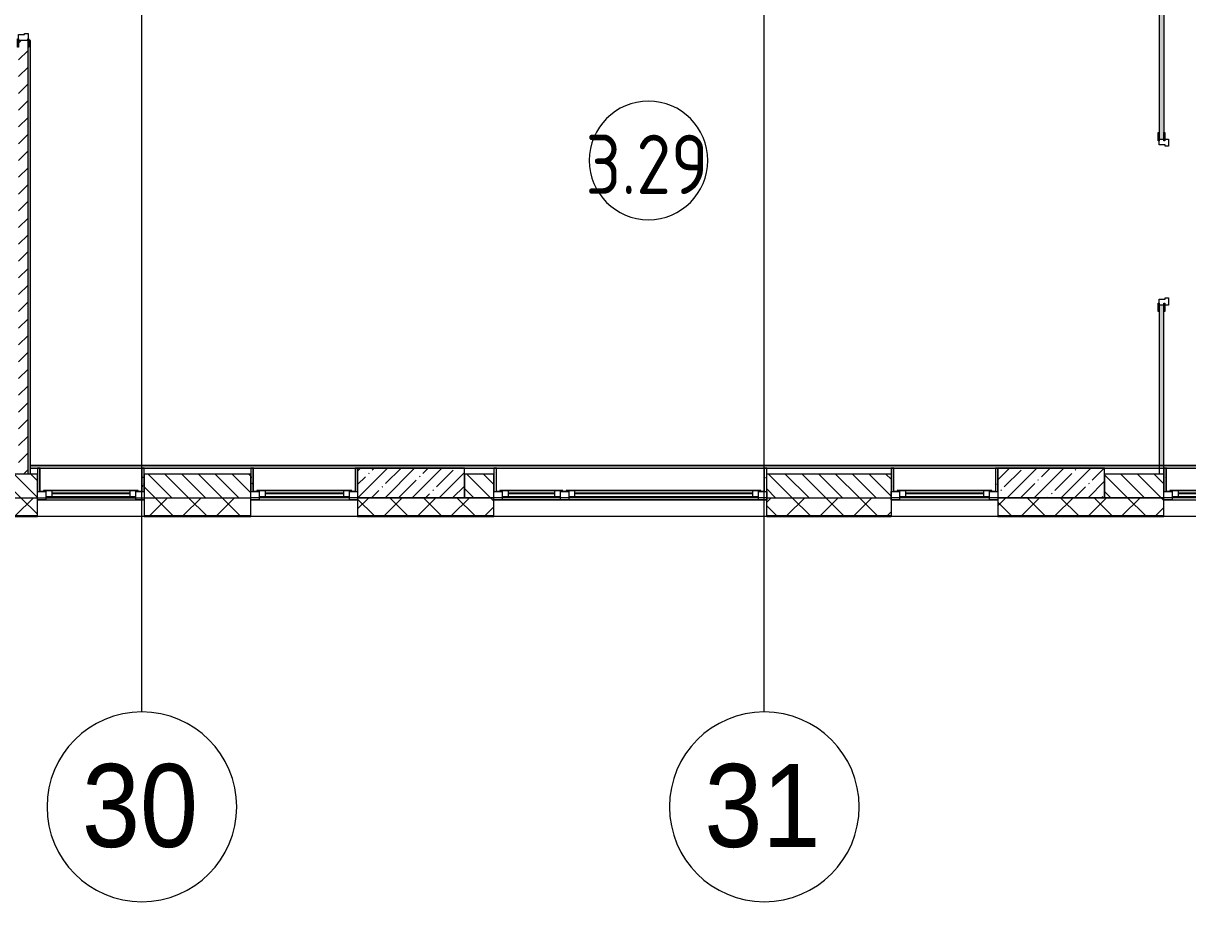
# Model space of a CAD drawing. Header units: millimetres. Extents: x -625 to 415037, y -3642 to 102118.
# Drawn here: x 398937 to 408758, y 71034 to 78441 of the extents above; entities that cross this region are included whole.
import ezdxf

# ---------------------------------------------------------------- set-up
doc = ezdxf.new("R2010")
doc.units = ezdxf.units.MM
doc.linetypes.add('Осевая', pattern=[6350, 1270, -952.5, 3175, -952.5])
for name, color, linetype, lineweight in [('0) Стена 3.93м', 3, 'Continuous', 60), ('A-AREA-IDEN', 7, 'Continuous', 9), ('A-GLAZ', 7, 'Continuous', 9), ('A-GLAZ-1', 7, 'Continuous', 5), ('A-WALL', 7, 'Continuous', 5), ('I-WALL', 7, 'Continuous', 5), ('S-COLS', 7, 'Continuous', 9), ('S-COLS-1', 7, 'Continuous', 5), ('Оси', 7, 'Continuous', 9), ('Оси-1', 7, 'Continuous', 20), ('Оси-2', 7, 'Осевая', 9)]:
    doc.layers.add(name, color=color, linetype=linetype, lineweight=lineweight)
doc.layers.add('A-AREA-PATT-3', color=7, linetype='Continuous', lineweight=5, true_color=0xe6fae8, transparency=1)
for name, color, linetype, lineweight, true_color in [('A-DOOR-1', 7, 'Continuous', 5, 0xc0c0c0), ('A-DOOR-FRAM-1', 7, 'Continuous', 5, 0xc0c0c0), ('A-WALL-1', 9, 'Continuous', 5, 0x808080), ('A-WALL-FNSH-1', 9, 'Continuous', 5, 0x808080)]:
    doc.layers.add(name, color=color, linetype=linetype, lineweight=lineweight, true_color=true_color)
doc.layers.get('A-DOOR-1').off()
doc.styles.add('Arial', font='arial.ttf', dxfattribs={"width": 0.9, "height": 700})
doc.styles.add('GOST Common', font='', dxfattribs={"width": 0.9, "height": 500})
doc.styles.get('GOST Common').set_extended_font_data('GOST Common')
pattern_1 = [(45, (289227.4, 0), (-114.04925, 114.04925), []), (45, (289341.45, 0), (-114.04925, 114.04925), [201.612, -40.322, 6.706, -33.617])]
pattern_2 = [(0, (289227.4, 0), (243.84, 60.96), [20.117, -162.763, 20.117, -162.763, -975.36]), (0, (289227.4, 0), (243.84, 60.96), [-365.76, 20.117, -345.643, 20.117, -162.763, -426.72]), (0, (289227.4, 0), (243.84, 60.96), [-914.4, 20.117, -101.803, 20.117, -284.683]), (120, (289318.84, 30.48), (-174.71291, 180.691634), [20.117, -162.763, 20.117, -162.763, -975.36]), (120, (289318.84, 30.48), (-174.71291, 180.691634), [-365.76, 20.117, -345.643, 20.117, -162.763, -426.72]), (120, (289318.84, 30.48), (-174.71291, 180.691634), [-914.4, 20.117, -101.803, 20.117, -284.683]), (240, (289349.32, 152.4), (-69.12709, -241.651634), [20.117, -162.763, 20.117, -162.763, -975.36]), (240, (289349.32, 152.4), (-69.12709, -241.651634), [-365.76, 20.117, -345.643, 20.117, -162.763, -426.72]), (240, (289349.32, 152.4), (-69.12709, -241.651634), [-914.4, 20.117, -101.803, 20.117, -284.683])]

# ---------------------------------------------------------------- blocks, each defined once
blk = doc.blocks.new('120_Окно_СКБ_2Ст_Фрамуга сверху - 120_Окно_СКБ_2Ст_2300х2500_h_ ДОО-19727959-Объем проектирования 3 этажа')
at = {"layer": 'A-GLAZ'}
for p, q in [((-1150, -127), (-1150, -57)), ((-1150, -57), (-1080, -57)), ((-1080, -57), (-1080, -127)), ((520, -87), (-1080, -87)), ((-1080, -87), (-1080, -127)), ((-1030, -137), (-1030, -87)), ((470, -137), (470, -87)), ((520, -127), (520, -57)), ((520, -57), (590, -57)), ((520, -127), (520, -87)), ((590, -57), (590, -127)), ((1080, -87), (590, -87)), ((590, -87), (590, -127)), ((640, -137), (640, -87)), ((1030, -137), (1030, -87)), ((1080, -127), (1080, -57)), ((1080, -57), (1150, -57)), ((1080, -127), (1080, -87)), ((1150, -57), (1150, -127)), ((-1080, -127), (-1150, -127)), ((-1080, -127), (-1100, -127)), ((-1100, -127), (-1100, -137)), ((-1100, -137), (540, -137)), ((540, -137), (-1100, -137)), ((590, -127), (520, -127)), ((540, -127), (520, -127)), ((540, -137), (540, -127)), ((590, -127), (570, -127)), ((570, -127), (570, -137)), ((570, -137), (1100, -137)), ((1100, -137), (570, -137)), ((1150, -127), (1080, -127)), ((1100, -127), (1080, -127)), ((1100, -137), (1100, -127))]:
    blk.add_line(p, q, dxfattribs=at)
at = {"layer": 'A-GLAZ-1'}
for p, q in [((1150, -57), (-1150, -57)), ((-1080, -57), (1080, -57)), ((-1130, -127), (-1100, -127)), ((-1030, -107), (470, -107)), ((470, -117), (-1030, -117)), ((540, -127), (570, -127)), ((540, -127), (570, -127)), ((640, -107), (1030, -107)), ((1030, -117), (640, -117)), ((1100, -127), (1130, -127))]:
    blk.add_line(p, q, dxfattribs=at)
blk = doc.blocks.new('120_Окно_СКБ_1Ст - 120_Окно_СКБ_1Ст 900х2500_h_ с форточкой-V552-Объем проектирования 3 этажа')
at = {"layer": 'A-GLAZ'}
for p, q in [((-450, -127), (-450, -57)), ((-450, -57), (-380, -57)), ((-380, -57), (-380, -127)), ((380, -87), (-380, -87)), ((-380, -87), (-380, -127)), ((-330, -137), (-330, -87)), ((330, -137), (330, -87)), ((380, -127), (380, -57)), ((380, -57), (450, -57)), ((380, -127), (380, -87)), ((450, -57), (450, -127)), ((-380, -127), (-450, -127)), ((-380, -127), (-400, -127)), ((-400, -127), (-400, -137)), ((-400, -137), (400, -137)), ((400, -137), (-400, -137)), ((450, -127), (380, -127)), ((400, -127), (380, -127)), ((400, -137), (400, -127))]:
    blk.add_line(p, q, dxfattribs=at)
at = {"layer": 'A-GLAZ-1'}
for p, q in [((450, -57), (-450, -57)), ((-430, -127), (-400, -127)), ((-330, -107), (330, -107)), ((330, -117), (-330, -117)), ((400, -127), (430, -127))]:
    blk.add_line(p, q, dxfattribs=at)
blk = doc.blocks.new('120_Окно_СКБ_1Ст - 120_Окно_СКБ_1Ст 900х2500_h_ с форточкой-V554-Объем проектирования 3 этажа')
at = {"layer": 'A-GLAZ'}
for p, q in [((-450, -127), (-450, -57)), ((-450, -57), (-380, -57)), ((-380, -57), (-380, -127)), ((380, -87), (-380, -87)), ((-380, -87), (-380, -127)), ((-330, -137), (-330, -87)), ((330, -137), (330, -87)), ((380, -127), (380, -57)), ((380, -57), (450, -57)), ((380, -127), (380, -87)), ((450, -57), (450, -127)), ((-380, -127), (-450, -127)), ((-380, -127), (-400, -127)), ((-400, -127), (-400, -137)), ((-400, -137), (400, -137)), ((400, -137), (-400, -137)), ((450, -127), (380, -127)), ((400, -127), (380, -127)), ((400, -137), (400, -127))]:
    blk.add_line(p, q, dxfattribs=at)
at = {"layer": 'A-GLAZ-1'}
for p, q in [((450, -57), (-450, -57)), ((-430, -127), (-400, -127)), ((-330, -107), (330, -107)), ((330, -117), (-330, -117)), ((400, -127), (430, -127))]:
    blk.add_line(p, q, dxfattribs=at)
blk = doc.blocks.new('120_Окно_СКБ_1Ст - 120_Окно_СКБ_1Ст 900х2500_h_ с форточкой-V606-Объем проектирования 3 этажа')
at = {"layer": 'A-GLAZ'}
for p, q in [((-450, -127), (-450, -57)), ((-450, -57), (-380, -57)), ((-380, -57), (-380, -127)), ((380, -87), (-380, -87)), ((-380, -87), (-380, -127)), ((-330, -137), (-330, -87)), ((330, -137), (330, -87)), ((380, -127), (380, -57)), ((380, -57), (450, -57)), ((380, -127), (380, -87)), ((450, -57), (450, -127)), ((-380, -127), (-450, -127)), ((-380, -127), (-400, -127)), ((-400, -127), (-400, -137)), ((-400, -137), (400, -137)), ((400, -137), (-400, -137)), ((450, -127), (380, -127)), ((400, -127), (380, -127)), ((400, -137), (400, -127))]:
    blk.add_line(p, q, dxfattribs=at)
at = {"layer": 'A-GLAZ-1'}
for p, q in [((450, -57), (-450, -57)), ((-430, -127), (-400, -127)), ((-330, -107), (330, -107)), ((330, -117), (-330, -117)), ((400, -127), (430, -127))]:
    blk.add_line(p, q, dxfattribs=at)
blk = doc.blocks.new('110_Дверь_СКБ_2Ст - Д-5_п_ Из игровой в коридор-32351726-Объем проектирования 3 этажа')
at = {"layer": 'A-DOOR-FRAM-1'}
for p, q in [((-742.5, 48), (-672.5, 48)), ((-742.5, 40), (-742.5, 48)), ((-672.5, 40), (-742.5, 40)), ((-687.5, 40), (-627.5, 40)), ((-687.5, -40), (-687.5, 40)), ((-687.5, 40), (-672.5, 40)), ((-687.5, 39), (-687.5, 40)), ((-672.5, 39), (-687.5, 39)), ((-672.5, 48), (-672.5, 40)), ((-672.5, 40), (-672.5, 39)), ((-637.5, 10), (-637.5, -40)), ((-627.5, 10), (-637.5, 10)), ((-627.5, 40), (-627.5, 10)), ((652.5, 40), (712.5, 40)), ((652.5, 10), (652.5, 40)), ((662.5, 10), (652.5, 10)), ((662.5, -40), (662.5, 10)), ((697.5, 40), (697.5, 48)), ((697.5, 48), (767.5, 48)), ((697.5, 39), (697.5, 40)), ((697.5, 40), (712.5, 40)), ((767.5, 40), (697.5, 40)), ((712.5, 39), (697.5, 39)), ((712.5, 40), (712.5, -40)), ((712.5, 40), (712.5, 39)), ((767.5, 48), (767.5, 40)), ((-742.5, -40), (-672.5, -40)), ((-742.5, -48), (-742.5, -40)), ((-672.5, -48), (-742.5, -48)), ((-637.5, -40), (-687.5, -40)), ((-672.5, -40), (-672.5, -48)), ((712.5, -40), (662.5, -40)), ((697.5, -48), (697.5, -40)), ((697.5, -40), (767.5, -40)), ((767.5, -48), (697.5, -48)), ((767.5, -40), (767.5, -48))]:
    blk.add_line(p, q, dxfattribs=at)
blk = doc.blocks.new('110_Дверь_СКБ_2Ст - Д-5_п__в составе перегородки _не входит в спец__-32680317-Объем проектирования 3 этажа')
at = {"layer": 'A-DOOR-FRAM-1'}
for p, q in [((-742.5, 28), (-672.5, 28)), ((-742.5, 20), (-742.5, 28)), ((-672.5, 20), (-742.5, 20)), ((-687.5, 60), (-627.5, 60)), ((-687.5, -20), (-687.5, 60)), ((-687.5, 20), (-672.5, 20)), ((-687.5, 19), (-687.5, 20)), ((-672.5, 19), (-687.5, 19)), ((-672.5, 28), (-672.5, 20)), ((-672.5, 20), (-672.5, 19)), ((-637.5, 30), (-637.5, -20)), ((-627.5, 30), (-637.5, 30)), ((-627.5, 60), (-627.5, 30)), ((652.5, 60), (712.5, 60)), ((652.5, 30), (652.5, 60)), ((662.5, 30), (652.5, 30)), ((662.5, -20), (662.5, 30)), ((697.5, 20), (697.5, 28)), ((697.5, 28), (767.5, 28)), ((697.5, 19), (697.5, 20)), ((697.5, 20), (712.5, 20)), ((767.5, 20), (697.5, 20)), ((712.5, 19), (697.5, 19)), ((712.5, 60), (712.5, -20)), ((712.5, 20), (712.5, 19)), ((767.5, 28), (767.5, 20)), ((-742.5, -20), (-672.5, -20)), ((-742.5, -28), (-742.5, -20)), ((-672.5, -28), (-742.5, -28)), ((-637.5, -20), (-687.5, -20)), ((-672.5, -20), (-672.5, -28)), ((712.5, -20), (662.5, -20)), ((697.5, -28), (697.5, -20)), ((697.5, -20), (767.5, -20)), ((767.5, -28), (697.5, -28)), ((767.5, -20), (767.5, -28))]:
    blk.add_line(p, q, dxfattribs=at)
blk = doc.blocks.new('Ось сетки - D8-29747960-Объем проектирования 3 этажа')
at = {"layer": 'Оси-1'}
for start, end in [(360, 180), (180, 360)]:
    blk.add_arc((0, 0), 4, start, end, dxfattribs=at)
blk = doc.blocks.new('Марка_Помещения - Номер-25198446-Объем проектирования 3 этажа')
at = {"layer": 'A-AREA-IDEN'}
for start, end in [(360, 180), (180, 360)]:
    blk.add_arc((0, 0), 2.5, start, end, dxfattribs=at)
blk = doc.blocks.new('3floor')
at = {"layer": 'A-AREA-PATT-3'}
h = blk.add_hatch(color=256, dxfattribs=at)
h.paths.add_polyline_path([(408557.4, 170.5), (408557.4, 1525), (408517.4, 1525), (408519.4, 170.5)])
h.paths.add_polyline_path([(408557.4, 2925), (408555.4, 5159.5), (408517.4, 5159.5), (408517.4, 2925)])
at = {"layer": 'A-WALL'}
h = blk.add_hatch(dxfattribs=at)
h.set_pattern_fill('FP_2', color=256, style=0, pattern_type=2)
h.set_pattern_definition([(135, (289227.4, 0), (-70.71068, -70.71068), [])])
h.paths.add_polyline_path([(394407.4, -100), (395457.4, -100), (395457.4, 100), (394407.4, 100)])
h.paths.add_polyline_path([(399057.4, -100), (399057.4, 100), (398157.4, 100), (398157.4, -100), (398998.4, -100)])
h.paths.add_polyline_path([(399957.4, -100), (400857.4, -100), (400857.4, 100), (399957.4, 100), (399957.4, 21)])
h.paths.add_polyline_path([(381157.4, -100), (381957.4, -100), (381957.4, 100), (381157.4, 100), (381157.4, -48)])
h.paths.add_polyline_path([(410657.4, -100), (410657.4, 100), (410357.4, 100), (410357.4, -100)])
h.paths.add_polyline_path([(408513.1, -100), (408557.4, -100), (408557.4, 100), (408057.4, 99.1), (408057.4, -100)])
h.paths.add_polyline_path([(383757.4, -100), (384007.4, -100), (384007.4, 100), (383757.4, 100), (383757.4, -77.1)])
h.paths.add_polyline_path([(386307.4, -100), (387357.4, -100), (387357.4, 100), (386307.4, 100)])
h.paths.add_polyline_path([(390837.4, -100), (390957.4, -100), (390957.4, 100), (390057.4, 100), (390057.4, -100), (390797.4, -100)])
h.paths.add_polyline_path([(405207.4, -100), (406257.4, -100), (406257.4, 100), (405207.4, 100), (405207.4, 2.5)])
h.paths.add_polyline_path([(391857.4, -100), (392107.4, -100), (392107.4, 100), (391857.4, 100), (391857.4, 50)])
h.paths.add_polyline_path([(402657.4, -100), (402907.4, -100), (402907.4, 100), (402657.4, 100), (402657.4, -84)])
h = blk.add_hatch(dxfattribs=at)
h.set_pattern_fill('FP_24', color=256, style=0, pattern_type=2)
h.set_pattern_definition([(45, (289227.4, 0), (-141.42136, 141.42136), []), (135, (289227.4, 0), (-141.42136, -141.42136), [])])
h.paths.add_polyline_path([(414304.5, -250), (414307.4, -250), (414307.4, -100), (412957.4, -100), (412957.4, -250), (414057.4, -250)])
h.paths.add_polyline_path([(410357.4, -250), (410657.4, -250), (410657.4, -100), (409457.4, -100), (409457.4, -250), (409600.9, -250)])
h.paths.add_polyline_path([(408513.1, -250), (408557.4, -250), (408557.4, -100), (407157.4, -100), (407157.4, -250), (408057.4, -250)])
h.paths.add_polyline_path([(406257.4, -250), (406257.4, -100), (405207.4, -100), (405207.4, -250)])
h.paths.add_polyline_path([(401986.4, -250), (402907.4, -250), (402907.4, -100), (401757.4, -100), (401757.4, -250)])
h.paths.add_polyline_path([(399957.4, -250), (400857.4, -250), (400857.4, -100), (399957.4, -100), (399957.4, -231.5)])
h.paths.add_polyline_path([(396547.6, -250), (397257.4, -250), (397257.4, -100), (396357.4, -100), (396357.4, -250)])
h.paths.add_polyline_path([(398998.4, -250), (399057.4, -250), (399057.4, -100), (398157.4, -100), (398157.4, -250), (398995.1, -250)])
h.paths.add_polyline_path([(395457.4, -250), (395457.4, -100), (394407.4, -100), (394407.4, -250), (394930, -250)])
h.paths.add_polyline_path([(390057.4, -250), (392107.4, -250), (392107.4, -100), (390057.4, -100)])
h.paths.add_polyline_path([(386757.6, -250), (387357.4, -250), (387357.4, -100), (386307.4, -100), (386307.4, -250)])
h.paths.add_polyline_path([(388933.1, -250), (389157.4, -250), (389157.4, -100), (388257.4, -100), (388257.4, -250)])
h.paths.add_polyline_path([(378512.5, -250), (380257.4, -250), (380257.4, -100), (378437.4, -100), (378437.4, -250), (378500.9, -250)])
h.paths.add_polyline_path([(381157.4, -250), (381957.4, -250), (381957.4, -100), (381157.4, -100)])
h.paths.add_polyline_path([(384007.4, -250), (384007.4, -100), (382857.4, -100), (382857.4, -250), (383804.8, -250)])
at = {"layer": 'I-WALL'}
h = blk.add_hatch(dxfattribs=at)
h.set_pattern_fill('FP_22', color=256, style=0, pattern_type=2)
h.set_pattern_definition([(45, (289227.4, 0), (-70.71068, 70.71068), [])])
h.paths.add_polyline_path([(398977.4, 100), (398977.4, 3755), (398897.4, 3755), (398897.4, 100)])
h.paths.add_polyline_path([(398947.4, 5155), (398977.4, 5155), (398977.4, 10400), (398897.4, 10400), (398897.4, 5155), (398939.6, 5155)])
h = blk.add_hatch(dxfattribs=at)
h.set_pattern_fill('FP_191', color=256, style=0, pattern_type=2)
h.set_pattern_definition(pattern_2)
h.paths.add_polyline_path([(398977.4, 100), (398997.4, 100.4), (398997.4, 3755), (398985.4, 3755), (398985.4, 3700), (398977.4, 3700), (398977.4, 127.8)])
h.paths.add_polyline_path([(398985.4, 5155), (398997.4, 5155), (398997.4, 6599), (398977.4, 6600), (398978.2, 5210), (398985.4, 5210), (398985.4, 5168.3)])
h = blk.add_hatch(dxfattribs=at)
h.set_pattern_fill('FP_191', color=256, style=0, pattern_type=2)
h.set_pattern_definition(pattern_2)
h.paths.add_polyline_path([(413989.6, 150), (414037.4, 150), (414037.4, 170), (398998.4, 170), (398998.4, 150), (413952, 150)])
h = blk.add_hatch(dxfattribs=at)
h.set_pattern_fill('FP_191', color=256, style=0, pattern_type=2)
h.set_pattern_definition(pattern_2)
h.paths.add_polyline_path([(399077.4, -48), (399077.4, 150), (399057.4, 150), (399057.4, -48)])
h = blk.add_hatch(dxfattribs=at)
h.set_pattern_fill('FP_191', color=256, style=0, pattern_type=2)
h.set_pattern_definition(pattern_2)
h.paths.add_polyline_path([(399957.4, -48), (399957.4, 149.8), (399937.4, 149.8), (399937.4, -48)])
h = blk.add_hatch(dxfattribs=at)
h.set_pattern_fill('FP_191', color=256, style=0, pattern_type=2)
h.set_pattern_definition(pattern_2)
h.paths.add_polyline_path([(400877.4, -48), (400877.4, 150), (400857.4, 150), (400857.4, -48)])
h = blk.add_hatch(dxfattribs=at)
h.set_pattern_fill('FP_191', color=256, style=0, pattern_type=2)
h.set_pattern_definition(pattern_2)
h.paths.add_polyline_path([(401757.4, -48), (401757.4, 149.8), (401737.4, 149.6), (401737.4, -48)])
h = blk.add_hatch(dxfattribs=at)
h.set_pattern_fill('FP_191', color=256, style=0, pattern_type=2)
h.set_pattern_definition(pattern_2)
h.paths.add_polyline_path([(402927.4, -48), (402927.4, 150), (402907.4, 150), (402907.4, -48)])
h = blk.add_hatch(dxfattribs=at)
h.set_pattern_fill('FP_191', color=256, style=0, pattern_type=2)
h.set_pattern_definition(pattern_2)
h.paths.add_polyline_path([(405187.4, -48), (405207.4, -48), (405207.4, 149.8), (405187.4, 149.8), (405187.4, -38)])
h = blk.add_hatch(dxfattribs=at)
h.set_pattern_fill('FP_191', color=256, style=0, pattern_type=2)
h.set_pattern_definition(pattern_2)
h.paths.add_polyline_path([(406277.4, -48), (406277.4, 150), (406257.4, 150), (406257.4, -48)])
h = blk.add_hatch(dxfattribs=at)
h.set_pattern_fill('FP_191', color=256, style=0, pattern_type=2)
h.set_pattern_definition(pattern_2)
h.paths.add_polyline_path([(407137.4, -48), (407157.4, -48), (407157.4, 149.8), (407137.4, 149.8), (407137.4, -38)])
h = blk.add_hatch(dxfattribs=at)
h.set_pattern_fill('FP_191', color=256, style=0, pattern_type=2)
h.set_pattern_definition(pattern_2)
h.paths.add_polyline_path([(408557.4, -48), (408577.4, -48), (408577.4, 150), (408557.4, 150), (408557.4, 100)])
at = {"layer": 'S-COLS-1'}
h = blk.add_hatch(dxfattribs=at)
h.set_pattern_fill('FP_1', color=256, style=0, pattern_type=2)
h.set_pattern_definition(pattern_1)
h.paths.add_polyline_path([(402657.4, -100), (402657.4, 150), (401757.4, 150), (401757.4, -100), (402364.2, -100)])
h = blk.add_hatch(dxfattribs=at)
h.set_pattern_fill('FP_1', color=256, style=0, pattern_type=2)
h.set_pattern_definition(pattern_1)
h.paths.add_polyline_path([(407157.4, -100), (408057.4, -100), (408057.4, 150), (407157.4, 150), (407157.4, -0.4)])
at = {"layer": 'A-WALL'}
for p, q in [((398997.4, 100), (398997.4, 3755)), ((402657.4, 100), (402657.4, -100)), ((408057.4, 100), (408057.4, -100)), ((398157.4, -100), (399057.4, -100)), ((398157.4, -100), (400857.4, -100)), ((399957.4, -100), (400857.4, -100)), ((402657.4, -100), (402907.4, -100)), ((405207.4, -100), (406257.4, -100)), ((405207.4, -100), (406257.4, -100)), ((408057.4, -100), (408557.4, -100)), ((398157.4, -250), (399057.4, -250)), ((398157.4, -253), (399057.4, -253)), ((399957.4, -258), (399057.4, -258)), ((399957.4, -250), (400857.4, -250)), ((399957.4, -253), (400857.4, -253)), ((401757.4, -258), (400857.4, -258)), ((401757.4, -250), (402907.4, -250)), ((401757.4, -253), (402907.4, -253)), ((405207.4, -258), (402907.4, -258)), ((405207.4, -250), (406257.4, -250)), ((405207.4, -253), (406257.4, -253)), ((407157.4, -258), (406257.4, -258)), ((407157.4, -250), (408557.4, -250)), ((407157.4, -253), (408557.4, -253)), ((409457.4, -258), (408557.4, -258))]:
    blk.add_line(p, q, dxfattribs=at)
at = {"layer": 'A-WALL-1'}
for p, q in [((408557.4, 10600), (408557.4, 2980)), ((408517.4, 5180), (408517.4, 2980)), ((398997.4, 3755), (398985.4, 3755)), ((398977.4, 100), (398977.4, 3700)), ((408517.4, 1470), (408517.4, 100)), ((408557.4, 100), (408557.4, 1470)), ((399057.4, 100), (398157.4, 100)), ((414037.4, 170), (398997.4, 170)), ((398997.4, 150), (414037.4, 150)), ((399077.4, 150), (399057.4, 150)), ((399057.4, 150), (399057.4, -48)), ((399057.4, -250), (399057.4, 100)), ((399077.4, -48), (399077.4, 150)), ((399957.4, 149.8), (399937.4, 149.8)), ((399937.4, 149.8), (399937.4, -48)), ((399957.4, -48), (399957.4, 149.8)), ((400857.4, 100), (399957.4, 100)), ((399957.4, 100), (399957.4, -250)), ((400877.4, 150), (400857.4, 150)), ((400857.4, 150), (400857.4, -48)), ((400857.4, -250), (400857.4, 100)), ((400877.4, -48), (400877.4, 150)), ((401757.4, 149.8), (401737.4, 149.8)), ((401737.4, 149.8), (401737.4, -48)), ((401757.4, -48), (401757.4, 149.8)), ((402907.4, 100), (402657.4, 100)), ((402927.4, 150), (402907.4, 150)), ((402907.4, 150), (402907.4, -48)), ((402907.4, -250), (402907.4, 100)), ((402927.4, -48), (402927.4, 150)), ((405207.4, 149.8), (405187.4, 149.8)), ((405187.4, 149.8), (405187.4, -48)), ((405207.4, -250), (405207.4, 149.8)), ((406257.4, 100), (405207.4, 100)), ((406277.4, 150), (406257.4, 150)), ((406257.4, 150), (406257.4, -250)), ((406277.4, -48), (406277.4, 150)), ((407157.4, 149.8), (407137.4, 149.8)), ((407137.4, 149.8), (407137.4, -48)), ((407157.4, -48), (407157.4, 149.8)), ((408557.4, 100), (408057.4, 100)), ((408577.4, 150), (408557.4, 150)), ((408557.4, 150), (408557.4, -48)), ((408557.4, -250), (408557.4, 100)), ((408577.4, -48), (408577.4, 150)), ((399057.4, -48), (399077.4, -48)), ((399937.4, -48), (399957.4, -48)), ((400857.4, -48), (400877.4, -48)), ((401737.4, -48), (401757.4, -48)), ((402907.4, -48), (402927.4, -48)), ((405187.4, -48), (405207.4, -48)), ((406257.4, -48), (406277.4, -48)), ((407137.4, -48), (407157.4, -48)), ((408557.4, -48), (408577.4, -48)), ((402907.4, -100), (401757.4, -100)), ((401757.4, -100), (401757.4, -250)), ((408557.4, -100), (407157.4, -100)), ((407157.4, -100), (407157.4, -250))]:
    blk.add_line(p, q, dxfattribs=at)
at = {"layer": 'A-WALL-FNSH-1'}
for p, q in [((398998.4, 3755), (398997.4, 3755)), ((398998.4, 171), (398998.4, 3755)), ((414036.4, 171), (398998.4, 171)), ((398998.4, 100), (398998.4, 150)), ((399078.4, 150), (399077.4, 150)), ((399078.4, -48), (399078.4, 150)), ((399937.4, 149.8), (399936.4, 149.8)), ((399936.4, 149.8), (399936.4, -48)), ((400878.4, 150), (400877.4, 150)), ((400878.4, -48), (400878.4, 150)), ((401737.4, 149.8), (401736.4, 149.8)), ((401736.4, 149.8), (401736.4, -48)), ((402928.4, 150), (402927.4, 150)), ((402928.4, -48), (402928.4, 150)), ((405187.4, 149.8), (405186.4, 149.8)), ((405186.4, 149.8), (405186.4, -48)), ((406278.4, 150), (406277.4, 150)), ((406278.4, -48), (406278.4, 150)), ((407137.4, 149.8), (407136.4, 149.8)), ((407136.4, 149.8), (407136.4, -48)), ((408578.4, 150), (408577.4, 150)), ((408578.4, -48), (408578.4, 150)), ((399077.4, -48), (399078.4, -48)), ((399936.4, -48), (399937.4, -48)), ((400877.4, -48), (400878.4, -48)), ((401736.4, -48), (401737.4, -48)), ((402927.4, -48), (402928.4, -48)), ((405186.4, -48), (405187.4, -48)), ((406277.4, -48), (406278.4, -48)), ((407136.4, -48), (407137.4, -48)), ((408577.4, -48), (408578.4, -48)), ((398157.4, -258), (399057.4, -258)), ((399057.4, -258), (399057.4, -250)), ((399957.4, -250), (399957.4, -258)), ((399957.4, -258), (400857.4, -258)), ((400857.4, -258), (400857.4, -250)), ((401757.4, -250), (401757.4, -258)), ((401757.4, -258), (402907.4, -258)), ((402907.4, -258), (402907.4, -250)), ((405207.4, -250), (405207.4, -258)), ((405207.4, -258), (406257.4, -258)), ((406257.4, -258), (406257.4, -250)), ((407157.4, -250), (407157.4, -258)), ((407157.4, -258), (408557.4, -258)), ((408557.4, -258), (408557.4, -250))]:
    blk.add_line(p, q, dxfattribs=at)
at = {"layer": 'I-WALL'}
for p, q in [((401757.4, -100), (400857.4, -100)), ((405207.4, -100), (402907.4, -100)), ((407157.4, -100), (406257.4, -100)), ((409457.4, -100), (408557.4, -100))]:
    blk.add_line(p, q, dxfattribs=at)
at = {"layer": 'S-COLS'}
for p, q in [((402657.4, -100), (402657.4, 100)), ((408057.4, -100), (408057.4, 100))]:
    blk.add_line(p, q, dxfattribs=at)
at = {"layer": 'S-COLS-1'}
for p, q in [((402657.4, 150), (401757.4, 150)), ((401757.4, 150), (401757.4, -100)), ((402657.4, 100), (402657.4, 150)), ((408057.4, 150), (407157.4, 150)), ((407157.4, 150), (407157.4, -100)), ((408057.4, 100), (408057.4, 150)), ((401757.4, -100), (402657.4, -100)), ((407157.4, -100), (408057.4, -100))]:
    blk.add_line(p, q, dxfattribs=at)
at = {"layer": 'Оси'}
for p, q in [((399937.4, -1906.3), (399937.4, 3093.7)), ((405187.4, -1906.3), (405187.4, 3093.7))]:
    blk.add_line(p, q, dxfattribs=at)
at = {"layer": 'Оси-2'}
for p, q in [((399937.4, 3093.7), (399937.4, 17028.3)), ((405187.4, 3093.7), (405187.4, 16915.1))]:
    blk.add_line(p, q, dxfattribs=at)
at = {"layer": 'A-AREA-IDEN', "xscale": 199.9999999999999, "yscale": 199.9999999999999, "zscale": 199.9999999999999}
blk.add_blockref('Марка_Помещения - Номер-25198446-Объем проектирования 3 этажа', (404210.6, 2744.2), dxfattribs=at)
at = {"layer": 'A-DOOR-1'}
for name, p, rotation in [('110_Дверь_СКБ_2Ст - Д-5_п_ Из игровой в коридор-32351726-Объем проектирования 3 этажа', (398937.4, 4467.5), 269.9999999999999), ('110_Дверь_СКБ_2Ст - Д-5_п__в составе перегородки _не входит в спец__-32680317-Объем проектирования 3 этажа', (408537.4, 2237.5), 270)]:
    blk.add_blockref(name, p, dxfattribs=dict(at, rotation=rotation))
at = {"layer": 'A-GLAZ', "color": 3, "rotation": 180}
for name, p in [('120_Окно_СКБ_1Ст - 120_Окно_СКБ_1Ст 900х2500_h_ с форточкой-V606-Объем проектирования 3 этажа', (399507.4, -175)), ('120_Окно_СКБ_1Ст - 120_Окно_СКБ_1Ст 900х2500_h_ с форточкой-V606-Объем проектирования 3 этажа', (401307.4, -175)), ('120_Окно_СКБ_2Ст_Фрамуга сверху - 120_Окно_СКБ_2Ст_2300х2500_h_ ДОО-19727959-Объем проектирования 3 этажа', (404057.4, -175)), ('120_Окно_СКБ_1Ст - 120_Окно_СКБ_1Ст 900х2500_h_ с форточкой-V552-Объем проектирования 3 этажа', (406707.4, -175)), ('120_Окно_СКБ_1Ст - 120_Окно_СКБ_1Ст 900х2500_h_ с форточкой-V554-Объем проектирования 3 этажа', (409007.4, -175))]:
    blk.add_blockref(name, p, dxfattribs=at)
at = {"layer": 'Оси-1', "xscale": 199.9999999999999, "yscale": 199.9999999999999, "zscale": 199.9999999999999}
for p in [(399937.4, -2706.3), (405187.4, -2706.3)]:
    blk.add_blockref('Ось сетки - D8-29747960-Объем проектирования 3 этажа', p, dxfattribs=at)
at = {"layer": 'A-AREA-IDEN', "insert": (403679.1, 2961.3), "char_height": 500, "width": 1327.594, "attachment_point": 1, "style": 'GOST Common'}
blk.add_mtext('3.29', dxfattribs=at)
at = {"layer": 'Оси', "char_height": 700, "width": 1212.151, "attachment_point": 1, "style": 'Arial'}
for s, insert in [('30', (399432.2, -2345)), ('31', (404682.2, -2345))]:
    blk.add_mtext(s, dxfattribs=dict(at, insert=insert))

msp = doc.modelspace()

# ---------------------------------------------------------------- block references
at = {"layer": '0) Стена 3.93м'}
msp.add_blockref('3floor', (0, 74540.3), dxfattribs=at)

doc.saveas('drawing.dxf')
